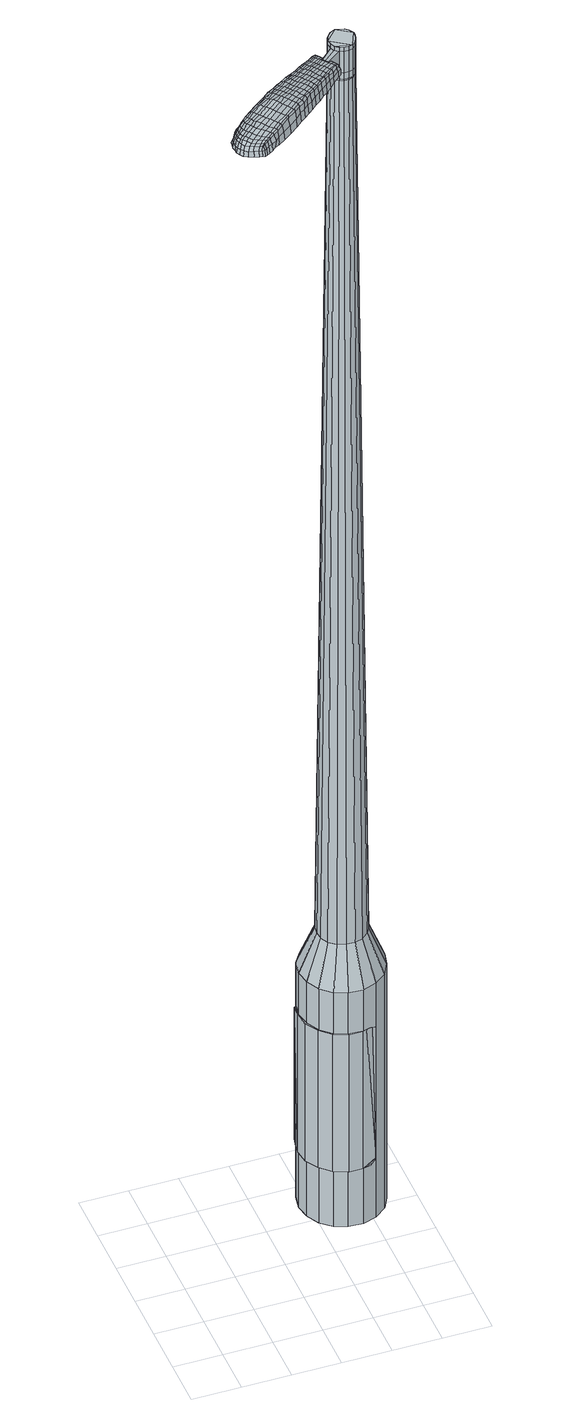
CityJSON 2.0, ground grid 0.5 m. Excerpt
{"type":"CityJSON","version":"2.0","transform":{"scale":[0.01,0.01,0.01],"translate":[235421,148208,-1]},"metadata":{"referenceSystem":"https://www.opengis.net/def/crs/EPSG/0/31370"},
"CityObjects":{
"object1":{"type":"GenericCityObject","attributes":{"cluster":186,"mean_distance_to_centroid":0.23,"new_centroid_x":235422.83,"new_centroid_y":148209.74,"mean_distance_to_camera":10.06,"H1":15.21,"H2":15.38,"Z_final":117.29,"cluster2":-1,"proj_x":235421.41,"proj_y":148207.95,"id_line":25215,"bearing_l":308.58,"distance":2.28,"orientation":"right","G_obj":218.58},"geometry":[{"type":"MultiSurface","lod":"2","boundaries":[[[0,1,2,3]],[[1,4,5,2]],[[4,6,7,5]],[[6,8,9,7]],[[8,10,11,9]],[[10,12,13,11]],[[12,14,15,13]],[[14,16,17,15]],[[16,18,19,17]],[[18,20,21,19]],[[20,22,23,21]],[[22,24,25,23]],[[24,26,27,25]],[[26,28,29,27]],[[28,30,31,29]],[[30,32,33,31]],[[32,34,35,33]],[[34,0,3,35]],[[36,37,38,39]],[[38,40,41,42]],[[41,43,42]],[[42,44,45,46]],[[45,47,46]],[[46,48,49,50]],[[49,51,50]],[[42,46,50,38]],[[50,52,39,38]],[[53,36,39]],[[2,5,7,35]],[[7,9,11,15]],[[11,13,15]],[[15,17,19,23]],[[19,21,23]],[[23,25,27,31]],[[27,29,31]],[[15,23,31,7]],[[31,33,35,7]],[[3,2,35]],[[1,0,54,55]],[[0,34,56,54]],[[34,32,57,56]],[[32,30,58,57]],[[30,28,59,58]],[[28,26,60,59]],[[26,24,61,60]],[[24,22,62,61]],[[22,20,63,62]],[[20,18,64,63]],[[18,16,65,64]],[[16,14,66,65]],[[14,12,67,66]],[[12,10,68,67]],[[10,8,69,68]],[[8,6,70,69]],[[6,4,71,70]],[[4,1,55,71]],[[55,54,72,73]],[[54,56,74,72]],[[56,57,75,74]],[[57,58,76,75]],[[58,59,77,76]],[[59,60,78,77]],[[60,61,79,78]],[[61,62,80,79]],[[62,63,81,80]],[[63,64,82,81]],[[64,65,83,82]],[[65,66,84,83]],[[66,67,85,84]],[[67,68,86,85]],[[68,69,87,86]],[[69,70,88,87]],[[70,71,89,88]],[[71,55,73,89]],[[90,91,92,93]],[[74,94,91,90]],[[95,96,94,74]],[[76,97,96,95]],[[98,99,97,76]],[[100,101,99,98]],[[102,103,101,100]],[[80,104,103,102]],[[105,106,104,80]],[[107,108,106,105]],[[109,110,108,107]],[[84,111,110,109]],[[112,113,111,84]],[[114,115,113,112]],[[87,116,115,114]],[[117,118,116,87]],[[119,120,118,117]],[[93,92,120,119]],[[121,122,123,124]],[[125,121,124,126]],[[127,125,126,128]],[[129,127,128,130]],[[131,129,130,132]],[[133,131,132,134]],[[135,133,134,136]],[[137,135,136,138]],[[139,137,138,140]],[[141,139,140,142]],[[143,141,142,144]],[[145,143,144,146]],[[147,145,146,148]],[[149,147,148,150]],[[151,149,150,152]],[[153,151,152,154]],[[73,72,90,93]],[[72,74,90]],[[75,95,74]],[[75,76,95]],[[77,98,76]],[[77,78,100,98]],[[78,79,102,100]],[[79,80,102]],[[81,105,80]],[[81,82,107,105]],[[82,83,109,107]],[[83,84,109]],[[85,112,84]],[[85,86,114,112]],[[86,87,114]],[[88,117,87]],[[88,89,119,117]],[[89,73,93,119]],[[155,156,92,91]],[[156,157,120,92]],[[157,158,118,120]],[[158,116,118]],[[159,115,116]],[[159,160,113,115]],[[160,111,113]],[[161,110,111]],[[161,162,108,110]],[[162,163,106,108]],[[163,104,106]],[[164,103,104]],[[164,165,101,103]],[[165,166,99,101]],[[166,97,99]],[[167,96,97]],[[167,94,96]],[[155,91,94]],[[39,52,153,168]],[[156,155,169,154]],[[53,39,168,122]],[[155,94,123,169]],[[36,53,122,121]],[[94,167,124,123]],[[37,36,121,125]],[[167,97,126,124]],[[38,37,125,127]],[[97,166,128,126]],[[40,38,127,129]],[[166,165,130,128]],[[41,40,129,131]],[[165,164,132,130]],[[43,41,131,133]],[[164,104,134,132]],[[42,43,133,135]],[[104,163,136,134]],[[44,42,135,137]],[[163,162,138,136]],[[45,44,137,139]],[[162,161,140,138]],[[47,45,139,141]],[[161,111,142,140]],[[46,47,141,143]],[[111,160,144,142]],[[48,46,143,145]],[[160,159,146,144]],[[49,48,145,147]],[[159,116,148,146]],[[51,49,147,149]],[[116,158,150,148]],[[50,51,149,151]],[[158,157,152,150]],[[52,50,151,153]],[[157,156,154,152]],[[153,154,170,171]],[[154,169,172,170]],[[169,123,173,172]],[[123,122,174,173]],[[122,168,175,174]],[[168,153,171,175]],[[176,177,178,179]],[[180,176,179,181]],[[176,180,182,183]],[[177,176,183,184]],[[185,186,187,188]],[[189,185,188,190]],[[185,189,191,192]],[[186,185,192,193]],[[194,195,196,197]],[[198,194,197,199]],[[194,198,200,201]],[[195,194,201,202]],[[203,204,205,206]],[[207,203,206,208]],[[203,207,209,210]],[[204,203,210,211]],[[212,213,214,215]],[[216,212,215,217]],[[212,216,218,219]],[[213,212,219,220]],[[221,222,223,224]],[[225,221,224,226]],[[221,225,227,228]],[[222,221,228,229]],[[230,231,232,233]],[[222,230,233,223]],[[230,222,229,234]],[[231,230,234,235]],[[236,237,238,239]],[[231,236,239,232]],[[236,231,235,240]],[[237,236,240,241]],[[242,180,181,243]],[[237,242,243,238]],[[242,237,241,244]],[[180,242,244,182]],[[245,246,247,248]],[[249,245,248,250]],[[245,249,251,252]],[[246,245,252,253]],[[254,255,256,257]],[[246,254,257,247]],[[254,246,253,258]],[[255,254,258,259]],[[260,261,262,263]],[[255,260,263,256]],[[260,255,259,264]],[[261,260,264,265]],[[266,267,268,269]],[[261,266,269,262]],[[266,261,265,270]],[[267,266,270,271]],[[272,177,184,273]],[[267,272,273,268]],[[272,267,271,274]],[[177,272,274,178]],[[275,276,277,278]],[[279,275,278,280]],[[275,279,281,282]],[[276,275,282,283]],[[284,285,286,287]],[[276,284,287,277]],[[284,276,283,288]],[[285,284,288,289]],[[290,291,292,293]],[[285,290,293,286]],[[290,285,289,294]],[[291,290,294,295]],[[296,189,190,297]],[[291,296,297,292]],[[296,291,295,298]],[[189,296,298,191]],[[299,300,301,302]],[[303,299,302,304]],[[299,303,305,306]],[[300,299,306,307]],[[308,309,310,311]],[[300,308,311,301]],[[308,300,307,312]],[[309,308,312,313]],[[314,315,316,317]],[[309,314,317,310]],[[314,309,313,318]],[[315,314,318,319]],[[320,321,322,323]],[[315,320,323,316]],[[320,315,319,324]],[[321,320,324,325]],[[326,186,193,327]],[[321,326,327,322]],[[326,321,325,328]],[[186,326,328,187]],[[329,215,214,330]],[[331,329,330,332]],[[329,331,333,334]],[[215,329,334,217]],[[335,331,332,336]],[[337,335,336,338]],[[335,337,339,340]],[[331,335,340,333]],[[341,337,338,342]],[[343,341,342,344]],[[341,343,345,346]],[[337,341,346,339]],[[347,343,344,348]],[[349,347,348,350]],[[347,349,351,352]],[[343,347,352,345]],[[353,349,350,354]],[[204,353,354,205]],[[353,204,211,355]],[[349,353,355,351]],[[356,357,202,201]],[[358,356,201,200]],[[356,358,359,360]],[[357,356,360,361]],[[362,363,361,360]],[[364,362,360,359]],[[362,364,365,366]],[[363,362,366,367]],[[368,369,367,366]],[[370,368,366,365]],[[368,370,371,372]],[[369,368,372,373]],[[374,375,373,372]],[[376,374,372,371]],[[374,376,209,207]],[[375,374,207,208]],[[377,378,379,380]],[[279,377,380,281]],[[377,279,280,381]],[[378,377,381,382]],[[383,198,199,384]],[[378,383,384,379]],[[383,378,382,385]],[[198,383,385,200]],[[386,387,388,389]],[[225,386,389,227]],[[386,225,226,390]],[[387,386,390,391]],[[392,393,394,395]],[[387,392,395,388]],[[392,387,391,396]],[[393,392,396,397]],[[398,195,202,399]],[[393,398,399,394]],[[398,393,397,400]],[[195,398,400,196]],[[401,402,403,404]],[[183,401,404,184]],[[401,183,182,405]],[[402,401,405,406]],[[407,408,409,410]],[[402,407,410,403]],[[407,402,406,411]],[[408,407,411,412]],[[413,206,205,414]],[[408,413,414,409]],[[413,408,412,415]],[[206,413,415,208]],[[416,417,418,419]],[[188,416,419,190]],[[416,188,187,420]],[[417,416,420,421]],[[422,210,209,423]],[[417,422,423,418]],[[422,417,421,424]],[[210,422,424,211]],[[425,426,427,428]],[[303,425,428,305]],[[425,303,304,429]],[[426,425,429,430]],[[431,216,217,432]],[[426,431,432,427]],[[431,426,430,433]],[[216,431,433,218]],[[434,435,436,437]],[[249,434,437,251]],[[434,249,250,438]],[[435,434,438,439]],[[440,441,442,443]],[[435,440,443,436]],[[440,435,439,444]],[[441,440,444,445]],[[446,213,220,447]],[[441,446,447,442]],[[446,441,445,448]],[[213,446,448,214]],[[449,450,439,438]],[[248,449,438,250]],[[449,248,247,451]],[[450,449,451,452]],[[453,454,445,444]],[[450,453,444,439]],[[453,450,452,455]],[[454,453,455,456]],[[457,330,214,448]],[[454,457,448,445]],[[457,454,456,458]],[[330,457,458,332]],[[459,460,461,462]],[[306,459,462,307]],[[459,306,305,428]],[[460,459,428,427]],[[463,334,333,464]],[[460,463,464,461]],[[463,460,427,432]],[[334,463,432,217]],[[465,466,452,451]],[[257,465,451,247]],[[465,257,256,467]],[[466,465,467,468]],[[469,470,456,455]],[[466,469,455,452]],[[469,466,468,471]],[[470,469,471,472]],[[473,336,332,458]],[[470,473,458,456]],[[473,470,472,474]],[[336,473,474,338]],[[475,476,477,478]],[[312,475,478,313]],[[475,312,307,462]],[[476,475,462,461]],[[479,340,339,480]],[[476,479,480,477]],[[479,476,461,464]],[[340,479,464,333]],[[481,482,468,467]],[[263,481,467,256]],[[481,263,262,483]],[[482,481,483,484]],[[485,486,472,471]],[[482,485,471,468]],[[485,482,484,487]],[[486,485,487,488]],[[489,342,338,474]],[[486,489,474,472]],[[489,486,488,490]],[[342,489,490,344]],[[491,492,493,494]],[[318,491,494,319]],[[491,318,313,478]],[[492,491,478,477]],[[495,346,345,496]],[[492,495,496,493]],[[495,492,477,480]],[[346,495,480,339]],[[497,498,484,483]],[[269,497,483,262]],[[497,269,268,499]],[[498,497,499,500]],[[501,502,488,487]],[[498,501,487,484]],[[501,498,500,503]],[[502,501,503,504]],[[505,348,344,490]],[[502,505,490,488]],[[505,502,504,506]],[[348,505,506,350]],[[507,508,509,510]],[[324,507,510,325]],[[507,324,319,494]],[[508,507,494,493]],[[511,352,351,512]],[[508,511,512,509]],[[511,508,493,496]],[[352,511,496,345]],[[513,514,500,499]],[[273,513,499,268]],[[513,273,184,404]],[[514,513,404,403]],[[515,516,504,503]],[[514,515,503,500]],[[515,514,403,410]],[[516,515,410,409]],[[517,354,350,506]],[[516,517,506,504]],[[517,516,409,414]],[[354,517,414,205]],[[518,519,421,420]],[[328,518,420,187]],[[518,328,325,510]],[[519,518,510,509]],[[520,355,211,424]],[[519,520,424,421]],[[520,519,509,512]],[[355,520,512,351]],[[521,522,382,381]],[[278,521,381,280]],[[521,278,277,523]],[[522,521,523,524]],[[525,358,200,385]],[[522,525,385,382]],[[525,522,524,526]],[[358,525,526,359]],[[527,528,529,530]],[[228,527,530,229]],[[527,228,227,389]],[[528,527,389,388]],[[531,532,533,534]],[[528,531,534,529]],[[531,528,388,395]],[[532,531,395,394]],[[535,357,361,536]],[[532,535,536,533]],[[535,532,394,399]],[[357,535,399,202]],[[537,538,524,523]],[[287,537,523,277]],[[537,287,286,539]],[[538,537,539,540]],[[541,364,359,526]],[[538,541,526,524]],[[541,538,540,542]],[[364,541,542,365]],[[543,544,545,546]],[[234,543,546,235]],[[543,234,229,530]],[[544,543,530,529]],[[547,548,549,550]],[[544,547,550,545]],[[547,544,529,534]],[[548,547,534,533]],[[551,363,367,552]],[[548,551,552,549]],[[551,548,533,536]],[[363,551,536,361]],[[553,554,540,539]],[[293,553,539,286]],[[553,293,292,555]],[[554,553,555,556]],[[557,370,365,542]],[[554,557,542,540]],[[557,554,556,558]],[[370,557,558,371]],[[559,560,561,562]],[[240,559,562,241]],[[559,240,235,546]],[[560,559,546,545]],[[563,564,565,566]],[[560,563,566,561]],[[563,560,545,550]],[[564,563,550,549]],[[567,369,373,568]],[[564,567,568,565]],[[567,564,549,552]],[[369,567,552,367]],[[569,570,556,555]],[[297,569,555,292]],[[569,297,190,419]],[[570,569,419,418]],[[571,376,371,558]],[[570,571,558,556]],[[571,570,418,423]],[[376,571,423,209]],[[572,573,406,405]],[[244,572,405,182]],[[572,244,241,562]],[[573,572,562,561]],[[574,575,412,411]],[[573,574,411,406]],[[574,573,561,566]],[[575,574,566,565]],[[576,375,208,415]],[[575,576,415,412]],[[576,575,565,568]],[[375,576,568,373]],[[577,578,579,580]],[[580,579,581,582]],[[583,581,579,584]],[[584,579,578,585]],[[586,587,588,589]],[[589,588,590,591]],[[592,590,588,593]],[[593,588,587,594]],[[595,596,597,598]],[[598,597,599,600]],[[601,599,597,602]],[[602,597,596,603]],[[604,605,606,607]],[[607,606,608,609]],[[610,608,606,611]],[[611,606,605,612]],[[613,614,615,616]],[[616,615,617,618]],[[619,617,615,620]],[[620,615,614,621]],[[622,623,624,625]],[[625,624,626,627]],[[628,626,624,629]],[[629,624,623,630]],[[631,632,633,634]],[[634,633,623,622]],[[630,623,633,635]],[[635,633,632,636]],[[637,638,639,640]],[[640,639,632,631]],[[636,632,639,641]],[[641,639,638,642]],[[582,581,643,644]],[[644,643,638,637]],[[642,638,643,645]],[[645,643,581,583]],[[646,647,648,649]],[[649,648,650,651]],[[652,650,648,653]],[[653,648,647,654]],[[655,656,657,658]],[[658,657,647,646]],[[654,647,657,659]],[[659,657,656,660]],[[661,662,663,664]],[[664,663,656,655]],[[660,656,663,665]],[[665,663,662,666]],[[667,668,669,670]],[[670,669,662,661]],[[666,662,669,671]],[[671,669,668,672]],[[585,578,673,674]],[[674,673,668,667]],[[672,668,673,675]],[[675,673,578,577]],[[676,677,678,679]],[[679,678,680,681]],[[682,680,678,683]],[[683,678,677,684]],[[685,686,687,688]],[[688,687,677,676]],[[684,677,687,689]],[[689,687,686,690]],[[691,692,693,694]],[[694,693,686,685]],[[690,686,693,695]],[[695,693,692,696]],[[591,590,697,698]],[[698,697,692,691]],[[696,692,697,699]],[[699,697,590,592]],[[700,701,702,703]],[[703,702,704,705]],[[706,704,702,707]],[[707,702,701,708]],[[709,710,711,712]],[[712,711,701,700]],[[708,701,711,713]],[[713,711,710,714]],[[715,716,717,718]],[[718,717,710,709]],[[714,710,717,719]],[[719,717,716,720]],[[721,722,723,724]],[[724,723,716,715]],[[720,716,723,725]],[[725,723,722,726]],[[594,587,727,728]],[[728,727,722,721]],[[726,722,727,729]],[[729,727,587,586]],[[613,616,730,731]],[[731,730,732,733]],[[734,732,730,735]],[[735,730,616,618]],[[733,732,736,737]],[[737,736,738,739]],[[740,738,736,741]],[[741,736,732,734]],[[739,738,742,743]],[[743,742,744,745]],[[746,744,742,747]],[[747,742,738,740]],[[745,744,748,749]],[[749,748,750,751]],[[752,750,748,753]],[[753,748,744,746]],[[751,750,754,755]],[[755,754,605,604]],[[612,605,754,756]],[[756,754,750,752]],[[603,757,758,602]],[[602,758,759,601]],[[760,759,758,761]],[[761,758,757,762]],[[762,763,764,761]],[[761,764,765,760]],[[766,765,764,767]],[[767,764,763,768]],[[768,769,770,767]],[[767,770,771,766]],[[772,771,770,773]],[[773,770,769,774]],[[774,775,776,773]],[[773,776,777,772]],[[610,777,776,608]],[[608,776,775,609]],[[778,779,780,781]],[[781,780,680,682]],[[681,680,780,782]],[[782,780,779,783]],[[600,599,784,785]],[[785,784,779,778]],[[783,779,784,786]],[[786,784,599,601]],[[787,788,789,790]],[[790,789,626,628]],[[627,626,789,791]],[[791,789,788,792]],[[793,794,795,796]],[[796,795,788,787]],[[792,788,795,797]],[[797,795,794,798]],[[603,596,799,800]],[[800,799,794,793]],[[798,794,799,801]],[[801,799,596,595]],[[802,803,804,805]],[[805,804,584,585]],[[583,584,804,806]],[[806,804,803,807]],[[808,809,810,811]],[[811,810,803,802]],[[807,803,810,812]],[[812,810,809,813]],[[604,607,814,815]],[[815,814,809,808]],[[813,809,814,816]],[[816,814,607,609]],[[817,818,819,820]],[[820,819,589,591]],[[586,589,819,821]],[[821,819,818,822]],[[610,611,823,824]],[[824,823,818,817]],[[822,818,823,825]],[[825,823,611,612]],[[826,827,828,829]],[[829,828,704,706]],[[705,704,828,830]],[[830,828,827,831]],[[618,617,832,833]],[[833,832,827,826]],[[831,827,832,834]],[[834,832,617,619]],[[835,836,837]],[[837,836,650,652]],[[651,650,836,838]],[[838,836,835,839]],[[840,841,842,843]],[[843,842,835,837]],[[839,835,842,844]],[[844,842,841,845]],[[621,614,846,847]],[[847,846,841,840]],[[845,841,846,848]],[[848,846,614,613]],[[839,849,838]],[[838,849,649,651]],[[646,649,849,850]],[[850,849,851]],[[845,852,853,844]],[[844,853,849,839]],[[851,849,853,854]],[[854,853,852,855]],[[613,731,856,848]],[[848,856,852,845]],[[855,852,856,857]],[[857,856,731,733]],[[858,859,860,861]],[[861,860,707,708]],[[706,707,860,829]],[[829,860,859,826]],[[734,735,862,863]],[[863,862,859,858]],[[826,859,862,833]],[[833,862,735,618]],[[851,864,865,850]],[[850,865,658,646]],[[655,658,865,866]],[[866,865,864,867]],[[855,868,869,854]],[[854,869,864,851]],[[867,864,869,870]],[[870,869,868,871]],[[733,737,872,857]],[[857,872,868,855]],[[871,868,872,873]],[[873,872,737,739]],[[874,875,876,877]],[[877,876,713,714]],[[708,713,876,861]],[[861,876,875,858]],[[740,741,878,879]],[[879,878,875,874]],[[858,875,878,863]],[[863,878,741,734]],[[867,880,881,866]],[[866,881,664,655]],[[661,664,881,882]],[[882,881,880,883]],[[871,884,885,870]],[[870,885,880,867]],[[883,880,885,886]],[[886,885,884,887]],[[739,743,888,873]],[[873,888,884,871]],[[887,884,888,889]],[[889,888,743,745]],[[890,891,892,893]],[[893,892,719,720]],[[714,719,892,877]],[[877,892,891,874]],[[746,747,894,895]],[[895,894,891,890]],[[874,891,894,879]],[[879,894,747,740]],[[883,896,897,882]],[[882,897,670,661]],[[667,670,897,898]],[[898,897,896,899]],[[887,900,901,886]],[[886,901,896,883]],[[899,896,901,902]],[[902,901,900,903]],[[745,749,904,889]],[[889,904,900,887]],[[903,900,904,905]],[[905,904,749,751]],[[906,907,908,909]],[[909,908,725,726]],[[720,725,908,893]],[[893,908,907,890]],[[752,753,910,911]],[[911,910,907,906]],[[890,907,910,895]],[[895,910,753,746]],[[899,912,913,898]],[[898,913,674,667]],[[585,674,913,805]],[[805,913,912,802]],[[903,914,915,902]],[[902,915,912,899]],[[802,912,915,811]],[[811,915,914,808]],[[751,755,916,905]],[[905,916,914,903]],[[808,914,916,815]],[[815,916,755,604]],[[822,917,918,821]],[[821,918,729,586]],[[726,729,918,909]],[[909,918,917,906]],[[612,756,919,825]],[[825,919,917,822]],[[906,917,919,911]],[[911,919,756,752]],[[783,920,921,782]],[[782,921,679,681]],[[676,679,921,922]],[[922,921,920,923]],[[601,759,924,786]],[[786,924,920,783]],[[923,920,924,925]],[[925,924,759,760]],[[926,927,928,929]],[[929,928,629,630]],[[628,629,928,790]],[[790,928,927,787]],[[930,931,932,933]],[[933,932,927,926]],[[787,927,932,796]],[[796,932,931,793]],[[762,757,934,935]],[[935,934,931,930]],[[793,931,934,800]],[[800,934,757,603]],[[923,936,937,922]],[[922,937,688,676]],[[685,688,937,938]],[[938,937,936,939]],[[760,765,940,925]],[[925,940,936,923]],[[939,936,940,941]],[[941,940,765,766]],[[942,943,944,945]],[[945,944,635,636]],[[630,635,944,929]],[[929,944,943,926]],[[946,947,948,949]],[[949,948,943,942]],[[926,943,948,933]],[[933,948,947,930]],[[768,763,950,951]],[[951,950,947,946]],[[930,947,950,935]],[[935,950,763,762]],[[939,952,953,938]],[[938,953,694,685]],[[691,694,953,954]],[[954,953,952,955]],[[766,771,956,941]],[[941,956,952,939]],[[955,952,956,957]],[[957,956,771,772]],[[958,959,960,961]],[[961,960,641,642]],[[636,641,960,945]],[[945,960,959,942]],[[962,963,964,965]],[[965,964,959,958]],[[942,959,964,949]],[[949,964,963,946]],[[774,769,966,967]],[[967,966,963,962]],[[946,963,966,951]],[[951,966,769,768]],[[955,968,969,954]],[[954,969,698,691]],[[591,698,969,820]],[[820,969,968,817]],[[772,777,970,957]],[[957,970,968,955]],[[817,968,970,824]],[[824,970,777,610]],[[807,971,972,806]],[[806,972,645,583]],[[642,645,972,961]],[[961,972,971,958]],[[813,973,974,812]],[[812,974,971,807]],[[958,971,974,965]],[[965,974,973,962]],[[609,775,975,816]],[[816,975,973,813]],[[962,973,975,967]],[[967,975,775,774]],[[577,580,179,178]],[[580,582,181,179]],[[592,593,192,191]],[[593,594,193,192]],[[595,598,197,196]],[[598,600,199,197]],[[619,620,219,218]],[[620,621,220,219]],[[622,625,224,223]],[[625,627,226,224]],[[631,634,233,232]],[[634,622,223,233]],[[637,640,239,238]],[[640,631,232,239]],[[582,644,243,181]],[[644,637,238,243]],[[652,653,252,251]],[[653,654,253,252]],[[654,659,258,253]],[[659,660,259,258]],[[660,665,264,259]],[[665,666,265,264]],[[666,671,270,265]],[[671,672,271,270]],[[672,675,274,271]],[[675,577,178,274]],[[682,683,282,281]],[[683,684,283,282]],[[684,689,288,283]],[[689,690,289,288]],[[690,695,294,289]],[[695,696,295,294]],[[696,699,298,295]],[[699,592,191,298]],[[700,703,302,301]],[[703,705,304,302]],[[709,712,311,310]],[[712,700,301,311]],[[715,718,317,316]],[[718,709,310,317]],[[721,724,323,322]],[[724,715,316,323]],[[594,728,327,193]],[[728,721,322,327]],[[778,781,380,379]],[[781,682,281,380]],[[600,785,384,199]],[[785,778,379,384]],[[627,791,390,226]],[[791,792,391,390]],[[792,797,396,391]],[[797,798,397,396]],[[798,801,400,397]],[[801,595,196,400]],[[705,830,429,304]],[[830,831,430,429]],[[831,834,433,430]],[[834,619,218,433]],[[837,437,436]],[[837,652,251,437]],[[840,843,443,442]],[[843,837,436,443]],[[621,847,447,220]],[[847,840,442,447]],[[976,977,978,979]],[[980,981,979,978]],[[982,983,984,985]],[[986,987,988,989]],[[977,990,991,978]],[[992,980,978,991]],[[993,982,985,994]],[[995,996,987,986]],[[990,997,998,991]],[[998,999,992,991]],[[1000,993,994,1001]],[[1002,996,995,1003]],[[997,1004,1005,998]],[[1005,1006,999,998]],[[1007,1000,1001,1008]],[[1009,1002,1003,1010]],[[1011,1012,1013,1014]],[[1015,1016,1012,1011]],[[1015,1017,1018,1016]],[[1017,1019,1020,1018]],[[1021,1022,1023,1024]],[[1025,1026,1022,1021]],[[1027,1028,1026,1025]],[[1029,1030,1028,1027]],[[1024,1013,1012,1021]],[[1021,1012,1016,1025]],[[1016,1018,1027,1025]],[[1018,1020,1029,1027]],[[985,984,981,980]],[[994,985,980,992]],[[999,1001,994,992]],[[1006,1008,1001,999]],[[986,989,983,982]],[[995,986,982,993]],[[1003,995,993,1000]],[[1010,1003,1000,1007]],[[987,1011,1014,988]],[[996,1015,1011,987]],[[1017,1015,996,1002]],[[1019,1017,1002,1009]],[[1031,1032,1033,1034]],[[1033,1035,1036,1037]],[[1033,1037,1038,1039]],[[1033,1039,1034]],[[1040,1031,1034,1041]],[[1042,1041,1034,1043]],[[1044,1043,1034]],[[1045,1033,1032,1046]],[[1047,1045,1046,1048]],[[1049,1047,1048,1050]],[[1051,1049,1050,1052]],[[1053,1051,1052,1054]],[[1054,1055,1056,1057]],[[1054,1057,1058,1059]],[[1054,1059,1060,1061]],[[1060,1062,1063,1064]],[[1060,1064,1065,1066]],[[1060,1066,1061]],[[1054,1061,1053]],[[1067,1068,1032,1031]],[[1069,1070,1035,1033]],[[1071,1072,1044,1034]],[[1068,1073,1046,1032]],[[1074,1069,1033,1045]],[[1073,1075,1048,1046]],[[1076,1074,1045,1047]],[[1075,1077,1050,1048]],[[1078,1076,1047,1049]],[[1077,1079,1052,1050]],[[1080,1078,1049,1051]],[[1079,1081,1054,1052]],[[1082,1080,1051,1053]],[[1081,1083,1055,1054]],[[1084,1085,1062,1060]],[[1086,1082,1053,1061]],[[1056,1055,1083,1087]],[[1057,1056,1087,1088]],[[1058,1057,1088,1089]],[[1059,1058,1089,1090]],[[1060,1059,1090,1084]],[[1091,1067,1031,1040]],[[1092,1091,1040,1041]],[[1093,1092,1041,1042]],[[1094,1093,1042,1043]],[[1072,1094,1043,1044]],[[1036,1035,1070,1095]],[[1063,1062,1085,1096]],[[1037,1036,1095,1097]],[[1038,1037,1097,1098]],[[1039,1038,1098,1099]],[[1034,1039,1099,1071]],[[1064,1063,1096,1100]],[[1065,1064,1100,1101]],[[1066,1065,1101,1102]],[[1061,1066,1102,1086]]]}]}
},
"vertices":[
[150,145,384],[143,158,384],[143,158,96],[150,145,96],[140,172,384],[140,172,96],[143,187,384],[143,187,96],[151,199,384],[151,199,96],[163,208,384],[163,208,96],[176,213,384],[176,213,96],[191,213,384],[191,213,96],[205,207,384],[205,207,96],[216,198,384],[216,198,96],[223,185,384],[223,185,96],[225,170,384],[225,170,96],[222,156,384],[222,156,96],[215,143,384],[215,143,96],[203,134,384],[203,134,96],[189,129,384],[189,129,96],[174,130,384],[174,130,96],[161,135,384],[161,135,96],[180,158,1524],[185,158,1524],[189,159,1524],[172,163,1524],[193,162,1524],[195,166,1524],[196,175,1524],[196,171,1524],[193,180,1524],[190,183,1524],[181,185,1524],[185,184,1524],[176,183,1524],[173,180,1524],[169,172,1524],[170,176,1524],[170,167,1524],[176,160,1524],[163,155,429],[159,163,429],[170,150,429],[178,147,429],[187,146,429],[195,149,429],[202,155,429],[206,162,429],[208,171,429],[207,179,429],[202,187,429],[196,193,429],[188,196,429],[179,196,429],[171,193,429],[164,188,429],[159,180,429],[158,172,429],[172,163,1483],[170,167,1483],[176,160,1483],[180,158,1483],[185,158,1483],[189,159,1483],[193,162,1483],[195,166,1483],[196,171,1483],[196,175,1483],[193,180,1483],[190,183,1483],[185,184,1483],[181,185,1483],[176,183,1483],[173,180,1483],[170,176,1483],[169,172,1483],[173,163,1483],[173,163,1485],[171,167,1485],[171,167,1483],[176,160,1485],[180,159,1483],[180,159,1485],[185,158,1485],[189,160,1483],[189,160,1485],[192,163,1483],[192,163,1485],[195,167,1483],[195,167,1485],[196,171,1485],[195,175,1483],[195,175,1485],[193,179,1483],[193,179,1485],[189,182,1483],[189,182,1485],[185,184,1485],[181,184,1483],[181,184,1485],[177,182,1483],[177,182,1485],[173,180,1485],[171,176,1483],[171,176,1485],[170,172,1483],[170,172,1485],[180,158,1519],[176,160,1519],[176,160,1493],[180,158,1493],[185,158,1519],[185,158,1493],[189,159,1519],[189,159,1493],[193,162,1519],[193,162,1493],[195,166,1519],[195,166,1493],[196,171,1519],[196,171,1493],[196,175,1519],[196,175,1493],[193,180,1519],[193,180,1493],[190,183,1519],[190,183,1493],[185,184,1519],[185,184,1493],[181,185,1519],[181,185,1493],[176,183,1519],[176,183,1493],[173,180,1519],[173,180,1493],[170,176,1519],[170,176,1493],[169,172,1519],[169,172,1493],[170,167,1519],[170,167,1493],[172,163,1485],[170,167,1485],[169,172,1485],[170,176,1485],[176,183,1485],[181,185,1485],[190,183,1485],[193,180,1485],[196,175,1485],[195,166,1485],[193,162,1485],[189,159,1485],[180,158,1485],[172,163,1519],[172,163,1493],[156,154,1513],[156,154,1518],[158,151,1513],[160,149,1513],[160,149,1518],[158,151,1518],[88,120,1519],[93,124,1518],[91,125,1509],[86,121,1510],[81,115,1519],[79,115,1510],[82,114,1526],[89,120,1525],[95,124,1525],[111,90,1519],[117,95,1518],[117,96,1525],[111,92,1525],[105,84,1519],[105,86,1526],[105,82,1510],[111,88,1510],[117,93,1509],[43,58,1519],[41,61,1519],[40,60,1513],[42,57,1513],[46,55,1519],[46,55,1513],[48,57,1524],[44,59,1524],[42,62,1524],[101,104,1530],[107,109,1529],[105,111,1529],[99,107,1530],[94,98,1531],[92,101,1531],[96,96,1530],[103,101,1530],[109,106,1529],[164,155,1512],[162,157,1512],[161,156,1517],[163,154,1517],[166,152,1512],[165,152,1517],[165,152,1506],[163,154,1506],[162,156,1506],[42,82,1519],[44,85,1519],[43,85,1512],[41,83,1512],[41,80,1518],[39,81,1512],[42,80,1522],[43,81,1523],[45,84,1524],[48,88,1519],[52,92,1519],[50,92,1512],[46,88,1512],[49,87,1524],[53,91,1525],[56,96,1519],[62,101,1519],[61,101,1511],[55,96,1511],[58,95,1526],[64,100,1526],[71,108,1519],[69,108,1510],[73,107,1526],[148,163,1513],[142,159,1513],[143,158,1518],[149,162,1517],[153,166,1512],[152,165,1516],[151,166,1506],[146,163,1507],[140,159,1507],[135,154,1514],[129,150,1515],[131,149,1520],[137,154,1519],[134,155,1507],[128,150,1507],[123,146,1515],[117,141,1516],[119,141,1522],[125,145,1521],[121,146,1508],[115,142,1508],[111,137,1517],[105,133,1517],[107,132,1524],[113,137,1523],[109,138,1508],[103,133,1509],[99,129,1518],[101,128,1524],[97,129,1509],[64,54,1519],[67,56,1519],[66,57,1524],[63,55,1523],[62,53,1518],[61,54,1522],[62,51,1512],[64,52,1512],[67,54,1512],[71,58,1519],[76,61,1519],[75,63,1525],[70,60,1524],[71,56,1512],[75,60,1512],[80,65,1519],[87,70,1519],[86,71,1526],[80,66,1526],[80,63,1511],[87,68,1511],[96,77,1519],[95,79,1526],[96,75,1510],[167,139,1513],[161,134,1513],[161,133,1507],[167,138,1507],[171,143,1512],[171,142,1506],[169,143,1516],[166,140,1517],[161,135,1518],[155,129,1514],[150,124,1515],[150,122,1507],[155,127,1507],[155,131,1519],[150,126,1520],[144,119,1515],[139,114,1516],[139,112,1508],[144,117,1508],[144,121,1521],[138,116,1522],[133,109,1517],[128,104,1517],[128,102,1509],[133,107,1508],[133,111,1523],[127,106,1524],[122,99,1518],[122,97,1509],[122,101,1524],[159,151,1519],[157,153,1519],[153,146,1520],[151,148,1520],[155,144,1520],[161,148,1519],[147,141,1522],[145,143,1522],[141,137,1523],[140,139,1523],[143,134,1523],[149,139,1521],[136,132,1524],[134,134,1524],[130,127,1525],[128,130,1525],[132,125,1525],[137,129,1524],[124,123,1526],[122,125,1526],[118,118,1527],[116,120,1527],[120,115,1527],[126,120,1526],[112,113,1528],[111,116,1528],[115,111,1528],[47,61,1527],[44,64,1527],[50,58,1526],[53,61,1527],[50,64,1528],[48,67,1528],[55,68,1529],[53,71,1529],[58,65,1528],[64,69,1530],[61,72,1530],[59,75,1530],[67,77,1531],[64,80,1531],[70,74,1530],[77,79,1531],[74,82,1531],[72,85,1531],[84,90,1531],[82,93,1531],[86,87,1531],[59,52,1518],[56,52,1519],[56,51,1513],[59,51,1513],[60,54,1523],[57,54,1523],[51,54,1519],[51,53,1513],[52,55,1524],[40,78,1518],[39,76,1518],[40,76,1523],[41,78,1523],[38,79,1513],[38,76,1513],[38,72,1519],[38,68,1519],[40,69,1524],[40,73,1523],[37,72,1513],[38,68,1513],[39,64,1519],[41,65,1524],[38,64,1513],[90,119,1528],[92,117,1528],[97,121,1528],[96,123,1527],[83,113,1528],[84,112,1529],[93,115,1529],[95,112,1530],[101,116,1529],[99,119,1528],[86,109,1529],[88,107,1530],[97,109,1530],[103,114,1529],[90,104,1531],[110,93,1528],[109,95,1529],[102,89,1529],[104,87,1528],[116,98,1527],[114,100,1528],[106,98,1529],[99,92,1530],[112,103,1528],[171,145,1512],[170,147,1512],[169,146,1517],[170,145,1517],[171,144,1506],[170,146,1506],[168,149,1512],[167,149,1517],[168,148,1506],[155,166,1512],[156,165,1512],[155,165,1506],[154,166,1506],[154,165,1517],[155,164,1517],[157,163,1512],[159,161,1512],[158,161,1506],[156,163,1506],[157,162,1517],[158,160,1517],[161,159,1512],[160,159,1506],[160,158,1517],[150,162,1519],[151,160,1519],[144,157,1520],[145,156,1520],[152,159,1519],[154,157,1519],[146,154,1520],[148,152,1520],[156,155,1519],[150,150,1520],[166,142,1519],[165,143,1519],[159,138,1520],[160,137,1520],[163,146,1519],[157,141,1520],[138,153,1521],[139,152,1521],[132,149,1522],[133,147,1522],[140,150,1521],[142,148,1521],[134,145,1522],[136,143,1523],[144,146,1522],[138,141,1523],[155,132,1521],[153,133,1521],[148,128,1522],[149,127,1522],[151,136,1521],[146,131,1522],[126,144,1523],[127,143,1523],[120,140,1524],[121,138,1524],[128,141,1523],[130,139,1524],[123,136,1525],[124,134,1525],[132,136,1524],[126,132,1525],[143,122,1523],[142,124,1523],[136,119,1524],[138,117,1524],[140,126,1524],[134,122,1525],[114,136,1525],[115,134,1525],[108,131,1526],[109,130,1526],[117,132,1526],[118,130,1526],[111,128,1527],[113,125,1527],[120,127,1526],[114,123,1527],[132,112,1525],[131,114,1525],[125,109,1526],[127,107,1526],[129,117,1526],[123,112,1527],[102,127,1527],[103,125,1527],[105,123,1527],[107,121,1528],[109,118,1528],[121,103,1527],[120,104,1527],[117,107,1528],[62,55,1525],[59,55,1525],[65,57,1526],[62,58,1526],[54,56,1526],[58,59,1527],[43,80,1525],[42,77,1525],[45,80,1526],[45,82,1525],[42,74,1525],[42,71,1526],[45,73,1527],[45,77,1526],[43,67,1526],[46,70,1527],[69,60,1526],[66,61,1527],[74,64,1527],[72,64,1528],[62,62,1528],[68,67,1529],[49,86,1526],[49,84,1527],[54,88,1528],[54,90,1527],[49,81,1527],[50,77,1528],[55,82,1529],[54,85,1528],[51,74,1528],[57,78,1530],[79,67,1528],[77,68,1529],[85,72,1528],[83,74,1529],[73,71,1529],[80,76,1530],[58,94,1528],[59,92,1528],[65,97,1529],[65,99,1528],[60,89,1529],[61,86,1530],[68,91,1530],[66,94,1530],[62,83,1530],[70,88,1531],[95,80,1529],[93,81,1529],[90,84,1530],[74,106,1528],[75,104,1529],[76,102,1530],[78,99,1530],[80,96,1531],[92,123,1509],[94,123,1518],[89,119,1518],[87,119,1509],[82,114,1519],[80,114,1510],[84,113,1525],[90,118,1525],[96,122,1525],[115,98,1525],[115,96,1518],[110,91,1518],[110,93,1525],[104,86,1519],[103,88,1525],[103,84,1510],[110,89,1509],[115,94,1509],[42,62,1513],[43,62,1519],[45,59,1519],[44,59,1513],[48,57,1519],[47,57,1513],[49,58,1524],[46,60,1524],[44,63,1524],[104,111,1528],[106,109,1528],[101,104,1529],[99,107,1529],[94,98,1529],[92,101,1529],[96,96,1529],[103,101,1529],[108,106,1528],[160,155,1516],[161,155,1512],[162,153,1512],[161,153,1516],[164,151,1512],[163,151,1516],[164,150,1506],[162,153,1506],[160,155,1506],[44,84,1512],[46,83,1519],[44,81,1518],[42,82,1512],[42,79,1518],[41,80,1512],[43,79,1522],[45,80,1523],[47,83,1523],[52,91,1512],[53,90,1519],[49,87,1519],[48,87,1512],[50,86,1524],[55,90,1525],[62,100,1511],[64,99,1519],[58,94,1519],[56,95,1511],[59,94,1525],[65,99,1526],[73,106,1519],[71,107,1510],[74,106,1526],[144,156,1518],[143,157,1513],[149,161,1513],[150,161,1517],[153,164,1512],[153,163,1515],[152,164,1506],[147,161,1506],[141,157,1507],[132,148,1520],[130,148,1514],[137,153,1514],[138,152,1519],[135,153,1507],[129,149,1507],[120,139,1522],[118,140,1516],[124,144,1515],[126,143,1521],[123,144,1508],[116,140,1508],[108,131,1523],[106,131,1517],[112,135,1516],[114,135,1522],[110,136,1508],[104,132,1508],[100,127,1517],[102,126,1524],[98,127,1509],[65,58,1523],[66,57,1519],[63,56,1518],[62,57,1523],[61,55,1518],[61,56,1522],[61,53,1512],[63,54,1512],[66,56,1512],[74,64,1525],[74,63,1519],[70,60,1519],[69,61,1524],[70,58,1512],[74,61,1512],[85,73,1526],[85,71,1519],[79,66,1519],[79,68,1525],[79,65,1511],[85,69,1511],[94,78,1519],[94,80,1526],[94,76,1510],[160,134,1507],[160,136,1513],[165,140,1513],[165,139,1506],[169,144,1512],[169,143,1506],[168,144,1515],[165,142,1517],[159,137,1518],[148,124,1507],[148,125,1514],[154,130,1514],[154,129,1507],[154,132,1519],[148,127,1520],[137,114,1508],[137,115,1516],[143,120,1515],[143,119,1508],[143,122,1521],[137,117,1522],[126,104,1508],[126,106,1517],[132,111,1516],[132,109,1508],[132,112,1522],[126,107,1523],[121,101,1517],[121,99,1509],[121,103,1524],[158,150,1518],[156,152,1518],[152,146,1519],[151,148,1519],[154,143,1519],[160,148,1518],[147,141,1520],[145,143,1520],[141,136,1521],[139,138,1521],[143,134,1521],[148,139,1520],[135,132,1523],[133,134,1523],[129,127,1524],[128,129,1524],[131,125,1524],[137,129,1523],[123,122,1525],[122,125,1525],[118,118,1526],[116,120,1526],[120,115,1526],[125,120,1525],[112,113,1527],[110,116,1527],[114,111,1527],[46,64,1526],[48,62,1526],[51,60,1525],[54,62,1526],[51,64,1526],[49,67,1526],[54,71,1528],[56,68,1528],[59,66,1527],[64,70,1528],[61,73,1529],[59,75,1529],[65,80,1530],[67,77,1530],[70,74,1529],[76,80,1530],[74,83,1530],[72,85,1530],[82,93,1530],[84,90,1530],[86,88,1530],[57,53,1513],[57,55,1518],[59,54,1518],[59,53,1512],[60,56,1523],[57,56,1523],[52,56,1519],[52,55,1513],[53,57,1523],[42,76,1523],[41,75,1518],[42,78,1518],[43,78,1523],[40,78,1512],[40,76,1512],[42,69,1523],[41,68,1519],[40,72,1519],[42,73,1523],[39,72,1513],[40,68,1513],[41,65,1519],[42,66,1524],[41,65,1513],[97,121,1527],[92,116,1527],[91,117,1527],[97,122,1526],[84,112,1527],[85,111,1528],[101,116,1528],[95,112,1528],[93,114,1528],[99,118,1527],[86,109,1528],[88,106,1529],[97,109,1529],[103,113,1528],[90,104,1529],[102,90,1528],[108,95,1527],[109,94,1527],[103,88,1527],[115,99,1526],[114,100,1527],[106,98,1528],[99,92,1528],[111,103,1527],[167,145,1516],[168,145,1512],[169,145,1512],[168,145,1516],[169,144,1506],[168,144,1506],[166,148,1512],[165,148,1516],[166,147,1506],[154,163,1512],[154,164,1512],[153,164,1506],[154,163,1516],[154,162,1516],[156,159,1506],[157,160,1512],[156,162,1512],[154,162,1506],[155,161,1516],[157,159,1516],[159,157,1512],[158,157,1506],[158,157,1516],[150,160,1518],[144,156,1519],[145,156,1519],[153,156,1518],[152,158,1518],[146,154,1519],[148,152,1519],[155,154,1518],[149,150,1519],[158,138,1519],[164,143,1518],[165,142,1518],[159,137,1519],[162,145,1518],[156,141,1519],[139,151,1520],[138,152,1520],[132,147,1521],[133,147,1521],[142,147,1520],[140,149,1520],[134,145,1521],[136,143,1521],[143,145,1520],[137,141,1521],[147,128,1521],[153,133,1520],[153,132,1520],[148,127,1521],[151,136,1520],[145,131,1521],[127,142,1522],[126,143,1522],[120,139,1523],[121,138,1523],[130,138,1522],[128,140,1522],[122,136,1523],[124,134,1524],[132,136,1523],[126,131,1524],[136,119,1523],[141,123,1522],[142,123,1522],[137,118,1523],[139,126,1522],[134,121,1523],[115,133,1524],[114,134,1524],[108,130,1525],[109,129,1525],[118,129,1525],[116,131,1524],[111,127,1525],[112,125,1526],[120,127,1525],[114,122,1526],[125,109,1525],[130,114,1524],[131,113,1524],[126,108,1525],[128,117,1524],[122,112,1525],[103,125,1526],[103,126,1526],[106,120,1527],[105,123,1526],[108,118,1527],[119,104,1526],[120,103,1526],[117,107,1526],[59,57,1524],[61,57,1524],[64,59,1525],[62,59,1525],[55,58,1525],[58,60,1525],[46,80,1525],[44,77,1524],[44,79,1524],[47,81,1525],[46,73,1526],[43,71,1525],[43,74,1524],[46,77,1525],[44,67,1525],[47,70,1526],[66,62,1526],[68,61,1526],[73,65,1526],[71,65,1527],[63,63,1526],[68,67,1527],[55,87,1527],[50,83,1526],[51,85,1526],[55,89,1526],[56,81,1528],[51,77,1527],[50,80,1526],[55,84,1527],[52,74,1527],[57,78,1528],[77,69,1527],[78,69,1527],[85,74,1527],[83,74,1528],[73,72,1528],[80,77,1529],[66,96,1528],[60,91,1527],[59,93,1527],[66,98,1527],[68,91,1529],[61,86,1529],[60,89,1528],[67,94,1528],[63,83,1529],[70,88,1530],[92,82,1528],[94,81,1528],[89,85,1529],[75,104,1528],[75,105,1528],[78,99,1529],[76,101,1529],[80,96,1530],[152,165,1508],[156,159,1508],[130,140,1509],[125,146,1509],[113,127,1510],[108,134,1510],[82,103,1512],[76,110,1512],[90,121,1511],[96,114,1511],[67,92,1513],[57,83,1514],[52,90,1514],[62,99,1513],[161,154,1508],[135,134,1509],[118,120,1510],[87,96,1512],[101,107,1511],[73,84,1513],[63,76,1514],[165,149,1508],[140,127,1509],[124,113,1510],[93,88,1512],[107,99,1511],[68,69,1514],[79,77,1513],[169,143,1508],[145,121,1509],[129,107,1510],[99,81,1512],[113,92,1511],[74,62,1514],[85,70,1513],[47,74,1514],[44,70,1514],[40,76,1514],[42,81,1514],[52,68,1514],[49,65,1514],[58,61,1514],[53,59,1514],[63,54,1514],[57,53,1514],[42,65,1515],[42,61,1515],[41,61,1515],[39,68,1515],[45,62,1515],[42,60,1515],[48,58,1515],[43,59,1515],[50,55,1515],[44,58,1515],[192,129,334],[188,128,334],[188,128,165],[202,132,171],[192,129,165],[196,130,165],[198,131,166],[200,132,167],[202,132,169],[196,130,334],[198,131,333],[200,132,332],[202,132,331],[202,132,328],[174,128,165],[174,128,334],[160,134,165],[160,134,334],[149,144,165],[149,144,334],[141,157,165],[141,157,334],[139,172,165],[139,172,334],[140,176,334],[140,180,334],[141,183,333],[141,185,332],[141,186,331],[141,186,328],[140,176,165],[141,186,171],[141,186,169],[141,185,167],[141,183,166],[140,180,165],[191,132,334],[188,131,334],[188,131,165],[191,132,165],[201,135,171],[201,135,328],[174,131,334],[174,131,165],[161,137,334],[161,137,165],[151,146,334],[151,146,165],[144,158,334],[144,158,165],[142,172,334],[142,172,165],[142,176,334],[144,186,328],[144,186,171],[142,176,165],[143,179,334],[144,182,333],[144,184,332],[144,185,331],[195,133,334],[198,134,333],[199,134,332],[201,135,331],[195,133,165],[144,185,169],[198,134,166],[199,134,167],[201,135,169],[144,184,167],[144,182,166],[143,179,165]
]}
